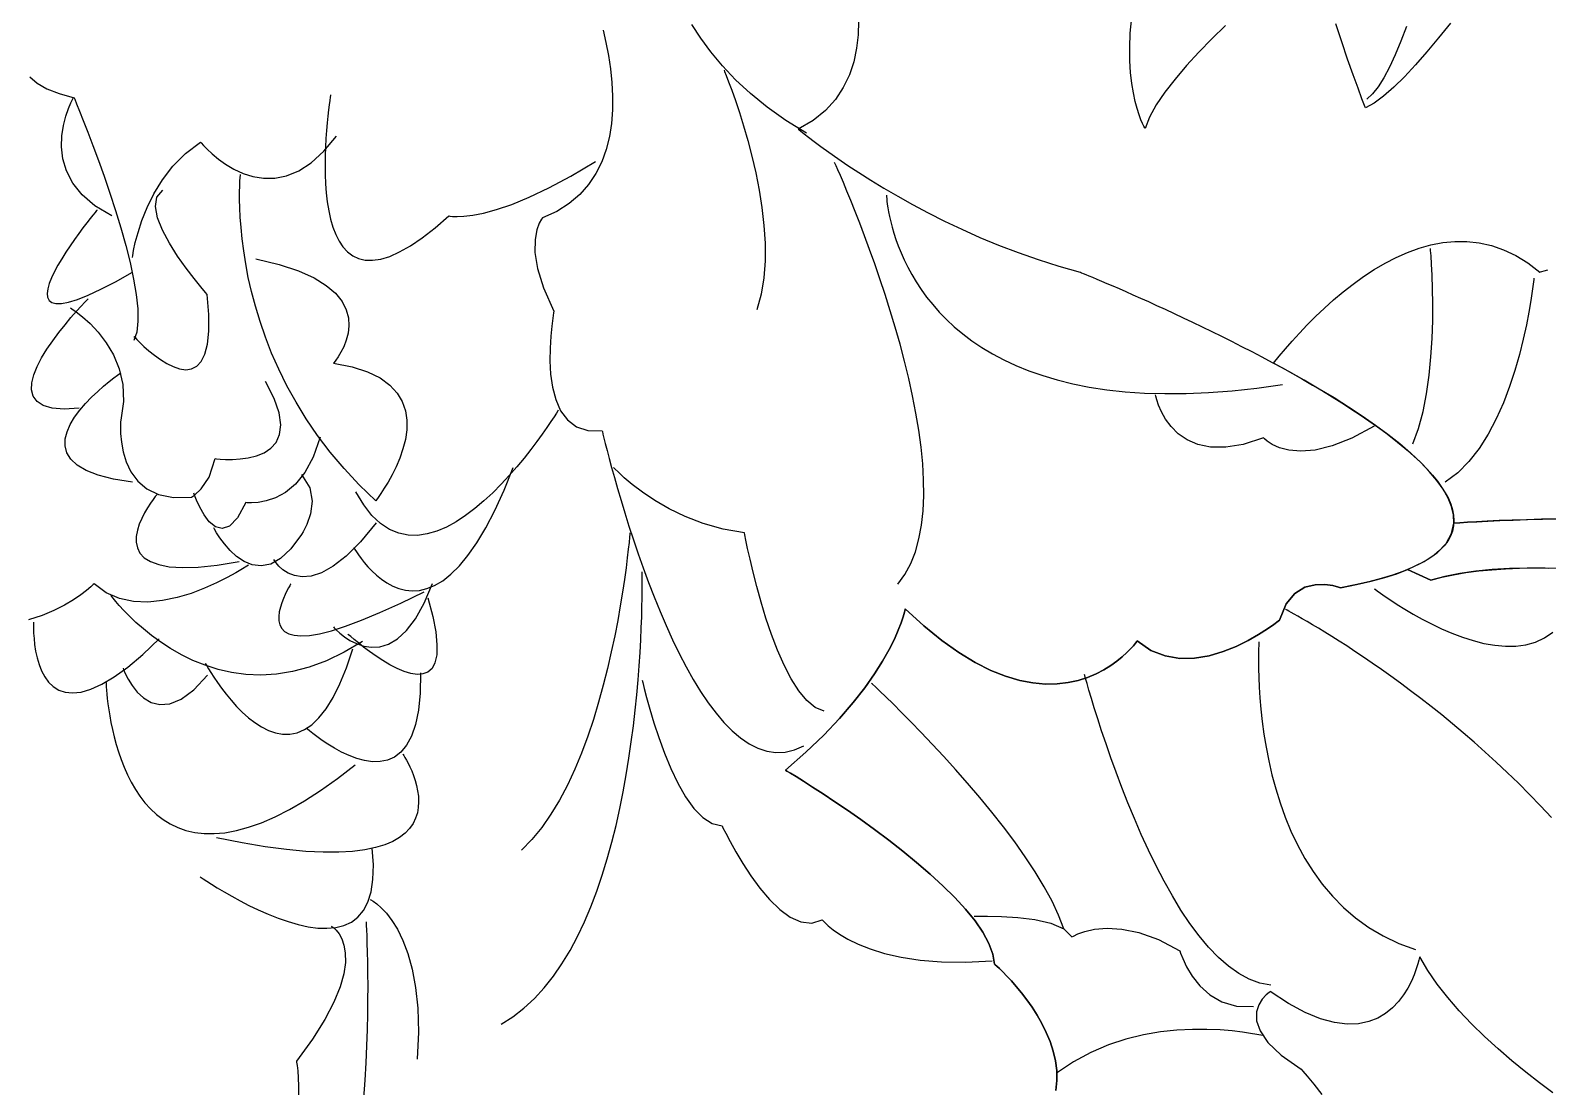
# Model space of a CAD drawing. Extents: x 40 to 170, y 25 to 272.
# Drawn here: x 102.25 to 122.88, y 234.33 to 248.68 of the extents above; entities that cross this region are included whole.
import ezdxf

# ---------------------------------------------------------------- set-up
doc = ezdxf.new("R2010")
doc.units = 0

msp = doc.modelspace()

# ---------------------------------------------------------------- linework, layer by layer
at = {"color": 250, "linetype": 'Continuous'}
for points in [[(113.513266, 248.801921), (113.507935, 248.619698), (113.48723, 248.435949), (113.448563, 248.25343), (113.389349, 248.074895), (113.306999, 247.903099), (113.198926, 247.740796), (113.062544, 247.590742), (112.895264, 247.455692), (112.6945, 247.3384), (112.703408, 247.330915), (112.729831, 247.309154), (112.773314, 247.274155), (112.833402, 247.226957), (112.909642, 247.168599), (113.00158, 247.100119), (113.108761, 247.022556), (113.230731, 246.93695), (113.367037, 246.844337), (113.517224, 246.745758), (113.680837, 246.642252), (113.857424, 246.534856), (114.046529, 246.42461), (114.247699, 246.312552), (114.460479, 246.199721), (114.684416, 246.087156), (114.919054, 245.975896), (115.163941, 245.866979), (115.418621, 245.761444), (115.682642, 245.66033), (115.955548, 245.564675), (116.236885, 245.475519), (116.5262, 245.3939), (116.531181, 245.391887), (116.545881, 245.385916), (116.569933, 245.376085), (116.602969, 245.362494), (116.644623, 245.345243), (116.694528, 245.324431), (116.752317, 245.300158), (116.817624, 245.272524), (116.890082, 245.241628), (116.969323, 245.20757), (117.054982, 245.17045), (117.146691, 245.130366), (117.244083, 245.087419), (117.346792, 245.041708), (117.454451, 244.993333), (117.566694, 244.942394), (117.683152, 244.888989), (117.80346, 244.833219), (117.927251, 244.775184), (118.054157, 244.714982), (118.183813, 244.652713), (118.31585, 244.588478), (118.449904, 244.522375), (118.585606, 244.454505), (118.722589, 244.384966), (118.860488, 244.313859), (118.998935, 244.241283), (119.137564, 244.167337), (119.276007, 244.092122), (119.413898, 244.015736), (119.55087, 243.93828), (119.686557, 243.859853), (119.82059, 243.780555), (119.952605, 243.700484), (120.082233, 243.619742), (120.209108, 243.538427), (120.332863, 243.456639), (120.453132, 243.374478), (120.569548, 243.292043), (120.681743, 243.209434), (120.789351, 243.126751), (120.892006, 243.044092), (120.98934, 242.961558), (121.080986, 242.879249), (121.166578, 242.797263), (121.245749, 242.7157), (121.318133, 242.634661), (121.383362, 242.554245), (121.441069, 242.47455), (121.490888, 242.395678), (121.532452, 242.317727), (121.565394, 242.240797), (121.589348, 242.164987), (121.603946, 242.090398), (121.608822, 242.017129), (121.603609, 241.94528), (121.58794, 241.874949), (121.561449, 241.806237), (121.523767, 241.739243), (121.47453, 241.674068), (121.41337, 241.610809), (121.339919, 241.549568), (121.253812, 241.490444), (121.154682, 241.433535), (121.042161, 241.378943), (120.915883, 241.326766), (120.775482, 241.277104), (120.620589, 241.230057), (120.450839, 241.185724), (120.265865, 241.144205), (120.0653, 241.1056), (120.037198, 241.115341), (119.961569, 241.135077), (119.85143, 241.150577), (119.7198, 241.147612), (119.579695, 241.111953), (119.444131, 241.029367), (119.326127, 240.885626), (119.2387, 240.6665), (119.218769, 240.650709), (119.1618, 240.608039), (119.072024, 240.545544), (118.953675, 240.47028), (118.810986, 240.389302), (118.64819, 240.309662), (118.46952, 240.238418), (118.27921, 240.182623), (118.081491, 240.149331), (117.880598, 240.145599), (117.680763, 240.17848), (117.486219, 240.255028), (117.3012, 240.3823), (117.295556, 240.374466), (117.278656, 240.352461), (117.250542, 240.318525), (117.211262, 240.274903), (117.160858, 240.223835), (117.099377, 240.167566), (117.026862, 240.108336), (116.943359, 240.048389), (116.848913, 239.989967), (116.743568, 239.935312), (116.62737, 239.886667), (116.500362, 239.846275), (116.362591, 239.816377), (116.2141, 239.799217), (116.054935, 239.797036), (115.885141, 239.812078), (115.704761, 239.846584), (115.513842, 239.902797), (115.312428, 239.982959), (115.100563, 240.089314), (114.878294, 240.224103), (114.645663, 240.389568), (114.402717, 240.587953), (114.1495, 240.8215), (114.147089, 240.808955), (114.138478, 240.772116), (114.121601, 240.712177), (114.094391, 240.630332), (114.054781, 240.527774), (114.000706, 240.405698), (113.930099, 240.265298), (113.840893, 240.107768), (113.731022, 239.934302), (113.598419, 239.746093), (113.441017, 239.544335), (113.256751, 239.330223), (113.043554, 239.104951), (112.799359, 238.869712), (112.5221, 238.6257), (112.538874, 238.615671), (112.587118, 238.586456), (112.663717, 238.539366), (112.765558, 238.47571), (112.889523, 238.3968), (113.032499, 238.303944), (113.191371, 238.198452), (113.363023, 238.081636), (113.544341, 237.954805), (113.732209, 237.819269), (113.923512, 237.676337), (114.115137, 237.527321), (114.303966, 237.37353), (114.486886, 237.216274), (114.660781, 237.056864), (114.822537, 236.896608), (114.969038, 236.736818), (115.09717, 236.578804), (115.203817, 236.423875), (115.285864, 236.273341), (115.340197, 236.128513), (115.3637, 235.9907), (115.371562, 235.983761), (115.393913, 235.963427), (115.428902, 235.930427), (115.474678, 235.885487), (115.529389, 235.829336), (115.591183, 235.7627), (115.658209, 235.686306), (115.728617, 235.600883), (115.800553, 235.507157), (115.872168, 235.405857), (115.941608, 235.297708), (116.007024, 235.183439), (116.066564, 235.063777), (116.118375, 234.93945), (116.160607, 234.811184), (116.191408, 234.679708), (116.208928, 234.545747), (116.211313, 234.410031), (116.196713, 234.273286)], [(118.502627, 248.745324), (118.318867, 248.566193), (118.140596, 248.383581), (117.971816, 248.199854), (117.816526, 248.017375), (117.678729, 247.838506), (117.562425, 247.665612), (117.471615, 247.501055), (117.4103, 247.3472), (117.405965, 247.354516), (117.394006, 247.376581), (117.375993, 247.413567), (117.353496, 247.465647), (117.328084, 247.532996), (117.301326, 247.615786), (117.274793, 247.714191), (117.250055, 247.828384), (117.22868, 247.958539), (117.212238, 248.104828), (117.2023, 248.267425), (117.200434, 248.446504), (117.208211, 248.642237), (117.2272, 248.854799)], [(110.041638, 248.682715), (110.08036, 248.51272), (110.114084, 248.33624), (110.1413, 248.154963), (110.160496, 247.970578), (110.17016, 247.784774), (110.168781, 247.59924), (110.154847, 247.415665), (110.126848, 247.235737), (110.083271, 247.061146), (110.022605, 246.893581), (109.943339, 246.73473), (109.843961, 246.586282), (109.722959, 246.449926), (109.578823, 246.327351), (109.41004, 246.220246), (109.2151, 246.1303), (109.202436, 246.113006), (109.173091, 246.059713), (109.140038, 245.9683), (109.11625, 245.83665), (109.1147, 245.662644), (109.148359, 245.444163), (109.230202, 245.179088), (109.3732, 244.8653), (109.368622, 244.839984), (109.357325, 244.769272), (109.342965, 244.661018), (109.329197, 244.523076), (109.319676, 244.3633), (109.318059, 244.189544), (109.328, 244.009663), (109.353156, 243.831509), (109.397181, 243.662937), (109.463732, 243.511801), (109.556464, 243.385956), (109.679032, 243.293255), (109.835092, 243.241551), (110.0283, 243.2387), (110.031024, 243.227096), (110.039126, 243.193232), (110.052502, 243.138531), (110.071047, 243.064416), (110.094658, 242.97231), (110.12323, 242.863637), (110.156659, 242.739819), (110.19484, 242.602279), (110.23767, 242.452441), (110.285044, 242.291726), (110.336858, 242.12156), (110.393007, 241.943363), (110.453388, 241.75856), (110.517896, 241.568573), (110.586426, 241.374826), (110.658876, 241.178741), (110.735139, 240.981741), (110.815113, 240.78525), (110.898692, 240.59069), (110.985773, 240.399485), (111.076251, 240.213058), (111.170022, 240.032831), (111.266982, 239.860227), (111.367026, 239.69667), (111.470051, 239.543583), (111.575951, 239.402388), (111.684623, 239.274509), (111.795963, 239.161369), (111.909866, 239.06439), (112.026228, 238.984996), (112.144945, 238.92461), (112.265912, 238.884654), (112.389025, 238.866553), (112.514181, 238.871728), (112.641274, 238.901602), (112.7702, 238.9576)], [(112.8078, 247.2828), (112.526594, 247.455578), (112.272913, 247.635107), (112.045338, 247.819699), (111.842454, 248.007666), (111.662844, 248.197319), (111.50509, 248.38697), (111.367775, 248.574932), (111.249483, 248.759517)], [(121.560276, 248.777736), (121.400683, 248.577893), (121.242279, 248.387868), (121.08664, 248.210707), (120.935338, 248.049458), (120.789949, 247.907167), (120.652047, 247.786879), (120.523206, 247.691641), (120.405, 247.6245), (120.392346, 247.657439), (120.357363, 247.749835), (120.304516, 247.892058), (120.23827, 248.074478), (120.163093, 248.287464), (120.08345, 248.521388), (120.003807, 248.766617)], [(120.965385, 248.731782), (120.887799, 248.531035), (120.809902, 248.346634), (120.731961, 248.180731), (120.654244, 248.035474), (120.577016, 247.913017), (120.500546, 247.815508), (120.4251, 247.7451)], [(102.246298, 248.046723), (102.34695, 247.962239), (102.479229, 247.886312), (102.645368, 247.819935), (102.8476, 247.7641), (102.856617, 247.74262), (102.882163, 247.68092), (102.921986, 247.583115), (102.973831, 247.453316), (103.035444, 247.295637), (103.10457, 247.11419), (103.178956, 246.913089), (103.256347, 246.696446), (103.334489, 246.468374), (103.411128, 246.232986), (103.48401, 245.994395), (103.55088, 245.756714), (103.609485, 245.524055), (103.657569, 245.300532), (103.69288, 245.090258), (103.713163, 244.897344), (103.716163, 244.725905), (103.699627, 244.580052), (103.6613, 244.4639)], [(111.6854, 248.1369), (111.693017, 248.118586), (111.714399, 248.065588), (111.747342, 247.980826), (111.789643, 247.867219), (111.839098, 247.727686), (111.893504, 247.565144), (111.950656, 247.382514), (112.008352, 247.182714), (112.064388, 246.968662), (112.116559, 246.743279), (112.162663, 246.509481), (112.200496, 246.270189), (112.227855, 246.028321), (112.242535, 245.786795), (112.242333, 245.548532), (112.225046, 245.316449), (112.188469, 245.093465), (112.1304, 244.8825)], [(103.3616, 246.1573), (103.131491, 246.295043), (102.956382, 246.445738), (102.829906, 246.605214), (102.745694, 246.769298), (102.697379, 246.93382), (102.678595, 247.094609), (102.682974, 247.247493), (102.704149, 247.388301), (102.735752, 247.512861), (102.771416, 247.617002), (102.804773, 247.696553), (102.829457, 247.747343), (102.8391, 247.7652)], [(106.3362, 247.8054), (106.334722, 247.796144), (106.330636, 247.769327), (106.324463, 247.726371), (106.316726, 247.6687), (106.307945, 247.597738), (106.298642, 247.514908), (106.289339, 247.421635), (106.280557, 247.319341), (106.272819, 247.20945), (106.266645, 247.093386), (106.262557, 246.972573), (106.261077, 246.848434), (106.262726, 246.722392), (106.268027, 246.595872), (106.2775, 246.470297), (106.291667, 246.34709), (106.31105, 246.227675), (106.33617, 246.113476), (106.36755, 246.005916), (106.405709, 245.90642), (106.451171, 245.81641), (106.504457, 245.73731), (106.566088, 245.670544), (106.636586, 245.617535), (106.716473, 245.579707), (106.80627, 245.558484), (106.906498, 245.555289), (107.01768, 245.571547), (107.140337, 245.608679), (107.27499, 245.668111), (107.422161, 245.751265), (107.582372, 245.859566), (107.756145, 245.994436), (107.944, 246.1573), (107.956484, 246.155057), (107.994433, 246.151016), (108.058589, 246.149206), (108.149696, 246.153659), (108.268498, 246.168405), (108.415738, 246.197475), (108.592158, 246.244899), (108.798504, 246.314707), (109.035517, 246.410931), (109.303942, 246.537601), (109.604522, 246.698747), (109.938, 246.8984)], [(103.643, 245.5946), (103.646413, 245.619334), (103.658342, 245.688824), (103.681325, 245.796005), (103.717898, 245.933808), (103.770598, 246.095169), (103.84196, 246.27302), (103.934522, 246.460295), (104.050821, 246.649927), (104.193392, 246.834849), (104.364773, 247.007996), (104.5675, 247.1623), (104.578108, 247.149513), (104.60903, 247.114645), (104.658912, 247.062937), (104.7264, 246.999628), (104.810139, 246.92996), (104.908776, 246.859172), (105.020956, 246.792506), (105.145325, 246.7352), (105.280529, 246.692496), (105.425215, 246.669634), (105.578027, 246.671854), (105.737613, 246.704397), (105.902617, 246.772502), (106.071685, 246.881411), (106.243464, 247.036364), (106.4166, 247.2426)], [(105.3212, 245.5745), (105.638049, 245.499107), (105.900039, 245.412594), (106.111774, 245.316988), (106.277855, 245.214313), (106.402885, 245.106593), (106.491465, 244.995854), (106.548197, 244.884121), (106.577685, 244.773419), (106.58453, 244.665773), (106.573334, 244.563207), (106.548699, 244.467747), (106.515228, 244.381417), (106.477522, 244.306243), (106.440184, 244.244249), (106.407817, 244.197461), (106.385021, 244.167903), (106.3764, 244.1576), (106.629507, 244.107308), (106.839315, 244.039312), (107.009102, 243.955807), (107.142147, 243.858986), (107.241728, 243.751041), (107.311124, 243.634165), (107.353613, 243.510553), (107.372474, 243.382397), (107.370985, 243.25189), (107.352425, 243.121225), (107.320073, 242.992596), (107.277206, 242.868195), (107.227105, 242.750216), (107.173046, 242.640853), (107.118309, 242.542297), (107.066173, 242.456742), (107.019915, 242.386382), (106.982815, 242.33341), (106.95815, 242.300018), (106.9492, 242.2884), (106.724388, 242.504989), (106.518369, 242.725355), (106.330335, 242.94856), (106.159476, 243.173666), (106.004984, 243.399737), (105.86605, 243.625834), (105.741866, 243.851021), (105.631622, 244.07436), (105.534511, 244.294915), (105.449723, 244.511747), (105.37645, 244.723919), (105.313883, 244.930494), (105.261214, 245.130535), (105.217633, 245.323105), (105.182332, 245.507265), (105.154502, 245.682079), (105.133335, 245.846609), (105.118022, 245.999919), (105.107755, 246.14107), (105.101723, 246.269125), (105.09912, 246.383147), (105.099136, 246.4822), (105.100963, 246.565344), (105.103791, 246.631644), (105.106812, 246.680161), (105.109218, 246.709959), (105.1102, 246.7201)], [(114.0498, 241.1551), (114.144957, 241.28708), (114.223656, 241.43438), (114.286756, 241.595771), (114.335116, 241.770021), (114.369595, 241.9559), (114.391053, 242.152177), (114.400348, 242.357621), (114.398339, 242.571003), (114.385887, 242.79109), (114.363849, 243.016652), (114.333085, 243.246459), (114.294455, 243.47928), (114.248816, 243.713885), (114.197029, 243.949042), (114.139953, 244.18352), (114.078446, 244.41609), (114.013368, 244.645521), (113.945579, 244.870581), (113.875936, 245.090041), (113.805299, 245.302669), (113.734528, 245.507235), (113.664481, 245.702507), (113.596019, 245.887257), (113.529998, 246.060252), (113.46728, 246.220262), (113.408723, 246.366056), (113.355186, 246.496404), (113.307528, 246.610075), (113.266609, 246.705838), (113.233288, 246.782463), (113.208423, 246.838719), (113.192874, 246.873375), (113.1875, 246.8852)], [(103.6631, 244.5193), (103.672739, 244.50894), (103.700126, 244.480515), (103.742967, 244.438008), (103.798968, 244.3854), (103.865835, 244.326674), (103.941272, 244.265811), (104.022986, 244.206794), (104.108682, 244.153606), (104.196067, 244.110228), (104.282845, 244.080643), (104.366722, 244.068832), (104.445405, 244.078778), (104.516598, 244.114464), (104.578008, 244.179871), (104.627339, 244.278981), (104.662299, 244.415777), (104.680592, 244.59424), (104.679923, 244.818354), (104.658, 245.0921), (104.634444, 245.118986), (104.571205, 245.193573), (104.479427, 245.306757), (104.370252, 245.449433), (104.254826, 245.612494), (104.14429, 245.786838), (104.049789, 245.963358), (103.982466, 246.132949), (103.953464, 246.286506), (103.973928, 246.414925), (104.055, 246.5091)], [(113.8931, 246.4387), (113.893346, 246.433557), (113.894319, 246.418481), (113.896375, 246.394006), (113.899865, 246.360663), (113.905145, 246.318985), (113.912569, 246.269503), (113.922489, 246.212752), (113.935261, 246.149261), (113.951238, 246.079565), (113.970773, 246.004195), (113.994222, 245.923683), (114.021937, 245.838562), (114.054273, 245.749363), (114.091584, 245.65662), (114.134223, 245.560865), (114.182545, 245.462629), (114.236903, 245.362445), (114.297651, 245.260846), (114.365144, 245.158363), (114.439734, 245.055529), (114.521777, 244.952877), (114.611625, 244.850938), (114.709633, 244.750244), (114.816155, 244.651328), (114.931545, 244.554723), (115.056156, 244.46096), (115.190342, 244.370572), (115.334458, 244.284092), (115.488858, 244.20205), (115.653894, 244.12498), (115.829922, 244.053414), (116.017294, 243.987885), (116.216366, 243.928923), (116.42749, 243.877063), (116.651021, 243.832835), (116.887313, 243.796773), (117.136719, 243.769409), (117.399594, 243.751274), (117.676291, 243.742901), (117.967165, 243.744823), (118.272568, 243.757572), (118.592856, 243.781679), (118.928382, 243.817678), (119.2795, 243.8661)], [(103.1606, 246.2377), (103.153948, 246.229652), (103.135068, 246.206542), (103.105575, 246.169918), (103.067084, 246.12133), (103.02121, 246.062327), (102.969569, 245.994457), (102.913775, 245.91927), (102.855443, 245.838316), (102.796189, 245.753142), (102.737626, 245.665299), (102.681371, 245.576336), (102.629038, 245.487801), (102.582243, 245.401243), (102.5426, 245.318212), (102.511724, 245.240258), (102.491231, 245.168928), (102.482735, 245.105772), (102.487851, 245.05234), (102.508195, 245.01018), (102.545381, 244.980841), (102.601025, 244.965873), (102.676741, 244.966825), (102.774145, 244.985246), (102.894851, 245.022684), (103.040474, 245.08069), (103.21263, 245.160812), (103.412934, 245.264599), (103.643, 245.3936)], [(119.1554, 244.1575), (119.231989, 244.25129), (119.316667, 244.351493), (119.409052, 244.456845), (119.508758, 244.566082), (119.615401, 244.67794), (119.728596, 244.791155), (119.84796, 244.904463), (119.973108, 245.016599), (120.103655, 245.1263), (120.239217, 245.2323), (120.37941, 245.333337), (120.523849, 245.428146), (120.67215, 245.515462), (120.823929, 245.594023), (120.9788, 245.662562), (121.136381, 245.719817), (121.296285, 245.764524), (121.45813, 245.795417), (121.62153, 245.811233), (121.786102, 245.810708), (121.95146, 245.792578), (122.117221, 245.755578), (122.283, 245.698444), (122.448412, 245.619913), (122.613074, 245.518719), (122.7766, 245.3936), (122.783595, 245.395969), (122.804122, 245.402706), (122.837495, 245.413259), (122.883026, 245.427074)], [(121.0481, 243.0622), (121.125892, 243.27169), (121.188038, 243.500255), (121.23612, 243.742358), (121.27172, 243.992459), (121.29642, 244.245023), (121.311803, 244.494512), (121.31945, 244.735388), (121.320944, 244.962113), (121.317868, 245.16915), (121.311803, 245.350961), (121.304331, 245.502009), (121.297035, 245.616757), (121.291498, 245.689666), (121.2893, 245.7152)], [(122.6962, 245.3132), (122.693991, 245.291821), (122.686872, 245.230631), (122.674108, 245.134047), (122.654962, 245.006487), (122.628698, 244.85237), (122.594579, 244.676112), (122.55187, 244.482133), (122.499833, 244.27485), (122.437734, 244.058681), (122.364834, 243.838044), (122.280399, 243.617358), (122.183691, 243.401039), (122.073975, 243.193507), (121.950514, 242.999179), (121.812572, 242.822473), (121.659413, 242.667808), (121.4903, 242.5396)], [(102.9195, 243.5446), (102.713589, 243.533614), (102.551694, 243.547167), (102.430198, 243.582667), (102.345482, 243.637522), (102.29393, 243.709138), (102.271922, 243.794922), (102.275842, 243.892284), (102.302071, 243.998629), (102.346992, 244.111365), (102.406988, 244.2279), (102.478439, 244.345641), (102.557729, 244.461995), (102.641239, 244.57437), (102.725353, 244.680174), (102.806452, 244.776813), (102.880918, 244.861694), (102.945133, 244.932227), (102.995481, 244.985817), (103.028342, 245.019872), (103.0401, 245.0318)], [(102.7989, 244.9112), (102.820251, 244.897369), (102.878023, 244.856361), (102.962793, 244.788899), (103.065138, 244.695707), (103.175637, 244.577511), (103.284868, 244.435034), (103.383406, 244.269002), (103.461831, 244.080138), (103.51072, 243.869166), (103.520651, 243.636812), (103.4822, 243.3838), (103.480455, 243.360934), (103.478291, 243.29801), (103.480314, 243.203544), (103.49113, 243.086048), (103.515344, 242.954037), (103.557563, 242.816025), (103.622392, 242.680525), (103.714437, 242.556052), (103.838305, 242.451119), (103.9986, 242.37424), (104.19993, 242.333929), (104.4469, 242.3387), (104.485844, 242.363823), (104.57755, 242.449238), (104.684331, 242.610008), (104.7685, 242.8612), (104.786211, 242.859008), (104.83515, 242.854387), (104.90903, 242.850265), (105.001561, 242.849573), (105.106456, 242.855241), (105.217425, 242.870198), (105.32818, 242.897376), (105.432433, 242.939703), (105.523895, 243.00011), (105.596278, 243.081526), (105.643292, 243.186882), (105.65865, 243.319107), (105.636063, 243.481132), (105.569243, 243.675886), (105.4519, 243.9063)], [(123.011391, 242.039733), (122.797161, 242.035918), (122.593246, 242.030683), (122.401467, 242.024381), (122.223644, 242.017364), (122.061599, 242.009984), (121.917151, 242.002596), (121.792121, 241.99555), (121.688331, 241.989201), (121.6076, 241.9839), (121.603272, 242.094713), (121.576579, 242.208554), (121.528803, 242.325074), (121.461229, 242.443925), (121.375141, 242.564758), (121.271822, 242.687226), (121.152558, 242.810979), (121.01863, 242.93567), (120.871325, 243.06095), (120.711925, 243.186471), (120.541715, 243.311884), (120.361978, 243.436841), (120.173998, 243.560993), (119.97906, 243.683994), (119.778447, 243.805493), (119.573444, 243.925142), (119.365333, 244.042594), (119.1554, 244.1575)], [(103.643, 242.5396), (103.386729, 242.58065), (103.178244, 242.633914), (103.013927, 242.697933), (102.890157, 242.771249), (102.803315, 242.852404), (102.74978, 242.939939), (102.725933, 243.032396), (102.728155, 243.128317), (102.752824, 243.226242), (102.796322, 243.324715), (102.855028, 243.422275), (102.925323, 243.517466), (103.003587, 243.608828), (103.0862, 243.694904), (103.169542, 243.774234), (103.249994, 243.845361), (103.323935, 243.906826), (103.387746, 243.957171), (103.437807, 243.994937), (103.470499, 244.018666), (103.4822, 244.0269)], [(120.5256, 243.3034), (120.219665, 243.137716), (119.952075, 243.03197), (119.721384, 242.976152), (119.526146, 242.960253), (119.364912, 242.974262), (119.236238, 243.008171), (119.138677, 243.051969), (119.070781, 243.095646), (119.031104, 243.129193), (119.0182, 243.1426), (118.744516, 243.053608), (118.506289, 243.013686), (118.301159, 243.015537), (118.126767, 243.051858), (117.980753, 243.115349), (117.860755, 243.198711), (117.764414, 243.294644), (117.689371, 243.395846), (117.633263, 243.495018), (117.593733, 243.58486), (117.568419, 243.658071), (117.554961, 243.707351), (117.551, 243.7254)], [(109.4323, 243.5195), (109.425606, 243.508672), (109.405995, 243.477583), (109.374174, 243.428323), (109.33085, 243.362983), (109.27673, 243.283654), (109.212522, 243.192426), (109.138931, 243.091391), (109.056666, 242.982638), (108.966433, 242.86826), (108.86894, 242.750345), (108.764893, 242.630987), (108.654999, 242.512274), (108.539966, 242.396298), (108.4205, 242.28515), (108.297309, 242.18092), (108.171099, 242.085699), (108.042578, 242.001579), (107.912452, 241.930648), (107.781429, 241.875), (107.650215, 241.836723), (107.519519, 241.817909), (107.390046, 241.820649), (107.262504, 241.847034), (107.137599, 241.899154), (107.01604, 241.979099), (106.898532, 242.088962), (106.785783, 242.230832), (106.6785, 242.4068)], [(106.1955, 243.1506), (106.10121, 242.879649), (105.985969, 242.669471), (105.857049, 242.51247), (105.721722, 242.40105), (105.587262, 242.327612), (105.460942, 242.284562), (105.350032, 242.264303), (105.261807, 242.259237), (105.203539, 242.261768), (105.1825, 242.2643), (105.070457, 242.056848), (104.963295, 241.944039), (104.862642, 241.908725), (104.770126, 241.933758), (104.687375, 242.001988), (104.616018, 242.096266), (104.557684, 242.199446), (104.514001, 242.294377), (104.486597, 242.363911), (104.4771, 242.3909)], [(105.9423, 242.6442), (106.055321, 242.464563), (106.086967, 242.280407), (106.064363, 242.108313), (106.014633, 241.964859), (105.964904, 241.866628), (105.9423, 241.8302), (105.797706, 241.632534), (105.657013, 241.501214), (105.521554, 241.427446), (105.392665, 241.402436), (105.271679, 241.417392), (105.159931, 241.463519), (105.058754, 241.532026), (104.969482, 241.614118), (104.89345, 241.701003), (104.831992, 241.783887), (104.786441, 241.853976), (104.758133, 241.902479), (104.7484, 241.9206)], [(106.6507, 241.6558), (106.654889, 241.648359), (106.667268, 241.627411), (106.687559, 241.595016), (106.715481, 241.553235), (106.750755, 241.504127), (106.7931, 241.449754), (106.842237, 241.392175), (106.897886, 241.333452), (106.959767, 241.275644), (107.0276, 241.220813), (107.101105, 241.171018), (107.180004, 241.12832), (107.264015, 241.09478), (107.352859, 241.072457), (107.446256, 241.063413), (107.543926, 241.069708), (107.645589, 241.093402), (107.750967, 241.136556), (107.859778, 241.201229), (107.971743, 241.289484), (108.086581, 241.403379), (108.204015, 241.544976), (108.323762, 241.716335), (108.445544, 241.919517), (108.569081, 242.156581), (108.694093, 242.429589), (108.8203, 242.7406)], [(113.0484, 239.4305), (112.926199, 239.480601), (112.810109, 239.574421), (112.700375, 239.705483), (112.597241, 239.867308), (112.500952, 240.053417), (112.411752, 240.257331), (112.329887, 240.472573), (112.2556, 240.692663), (112.189137, 240.911122), (112.130742, 241.121474), (112.080659, 241.317238), (112.039134, 241.491936), (112.006411, 241.63909), (111.982735, 241.752221), (111.968349, 241.82485), (111.9635, 241.8505), (111.671264, 241.902583), (111.402097, 241.978865), (111.157004, 242.073202), (110.936987, 242.179449), (110.74305, 242.291463), (110.576196, 242.4031), (110.43743, 242.508217), (110.327753, 242.600669), (110.24817, 242.674312), (110.199685, 242.723004), (110.1833, 242.7406)], [(103.9803, 242.379), (103.973032, 242.37025), (103.953185, 242.345335), (103.923698, 242.306255), (103.887507, 242.25501), (103.847551, 242.193601), (103.806765, 242.124029), (103.768089, 242.048293), (103.734459, 241.968394), (103.708812, 241.886333), (103.694087, 241.80411), (103.69322, 241.723725), (103.709149, 241.64718), (103.744811, 241.576474), (103.803144, 241.513607), (103.887086, 241.460582), (103.999573, 241.419397), (104.143542, 241.392053), (104.321933, 241.380551), (104.537681, 241.386891), (104.793724, 241.413074), (105.093, 241.4611)], [(106.9567, 241.9896), (106.741835, 241.729577), (106.546341, 241.534882), (106.369837, 241.397767), (106.211946, 241.310482), (106.072286, 241.265282), (105.950478, 241.254416), (105.846143, 241.270137), (105.758901, 241.304698), (105.688372, 241.350349), (105.634177, 241.399343), (105.595937, 241.443931), (105.573271, 241.476366), (105.5658, 241.4889)], [(123.101128, 241.368321), (122.850224, 241.373962), (122.603756, 241.373401), (122.36305, 241.366087), (122.129434, 241.35147), (121.904234, 241.329003), (121.688778, 241.298135), (121.484391, 241.258317), (121.2924, 241.209), (120.9782, 241.3518), (121.204948, 241.461526), (121.378344, 241.580405), (121.501316, 241.707631), (121.576792, 241.842398), (121.6077, 241.9839), (121.68924, 241.989263), (121.794288, 241.995692), (121.920968, 242.002826), (122.067403, 242.010301), (122.23172, 242.017752), (122.412042, 242.024818), (122.606494, 242.031134), (122.813199, 242.036337), (123.030284, 242.040063)], [(110.4058, 241.8505), (110.404552, 241.835612), (110.400624, 241.79228), (110.393737, 241.722501), (110.383614, 241.628273), (110.369978, 241.511592), (110.352549, 241.374457), (110.331052, 241.218864), (110.305207, 241.046812), (110.274737, 240.860296), (110.239365, 240.661316), (110.198812, 240.451868), (110.152801, 240.233949), (110.101055, 240.009557), (110.043295, 239.78069), (109.979243, 239.549344), (109.908623, 239.317517), (109.831155, 239.087207), (109.746563, 238.86041), (109.654569, 238.639125), (109.554894, 238.425348), (109.447262, 238.221077), (109.331394, 238.028309), (109.207013, 237.849042), (109.073841, 237.685274), (108.9316, 237.539)], [(105.2187, 241.4141), (105.198397, 241.400639), (105.140441, 241.364001), (105.049261, 241.309802), (104.929288, 241.243658), (104.78495, 241.171186), (104.620678, 241.098003), (104.4409, 241.029725), (104.250047, 240.971968), (104.052548, 240.930349), (103.852833, 240.910485), (103.655331, 240.917991), (103.464471, 240.958485), (103.284685, 241.037582), (103.1204, 241.1609), (103.108888, 241.149506), (103.07461, 241.117982), (103.017952, 241.070315), (102.939299, 241.010493), (102.839037, 240.942504), (102.717552, 240.870334), (102.57523, 240.79797), (102.412456, 240.729402), (102.229616, 240.668614)], [(116.196713, 234.273286), (116.211313, 234.410031), (116.208928, 234.545747), (116.191408, 234.679708), (116.160607, 234.811184), (116.118375, 234.93945), (116.066564, 235.063777), (116.007024, 235.183439), (115.941608, 235.297708), (115.872168, 235.405857), (115.800553, 235.507157), (115.728617, 235.600883), (115.658209, 235.686306), (115.591183, 235.7627), (115.529389, 235.829336), (115.474678, 235.885487), (115.428902, 235.930427), (115.393913, 235.963427), (115.371562, 235.983761), (115.3637, 235.9907), (115.340197, 236.128513), (115.285864, 236.273341), (115.203817, 236.423875), (115.09717, 236.578804), (114.969038, 236.736818), (114.822537, 236.896608), (114.660781, 237.056864), (114.486886, 237.216274), (114.303966, 237.37353), (114.115137, 237.527321), (113.923513, 237.676337), (113.732209, 237.819269), (113.544341, 237.954805), (113.363023, 238.081636), (113.191371, 238.198452), (113.032499, 238.303944), (112.889523, 238.3968), (112.765558, 238.47571), (112.663717, 238.539366), (112.587118, 238.586456), (112.538874, 238.615671), (112.5221, 238.6257), (112.799359, 238.869712), (113.043554, 239.104951), (113.256751, 239.330223), (113.441017, 239.544335), (113.598419, 239.746093), (113.731022, 239.934302), (113.840893, 240.107768), (113.930099, 240.265298), (114.000706, 240.405698), (114.054781, 240.527774), (114.094391, 240.630332), (114.121601, 240.712177), (114.138478, 240.772116), (114.147089, 240.808955), (114.1495, 240.8215), (114.402717, 240.587953), (114.645663, 240.389568), (114.878294, 240.224103), (115.100563, 240.089314), (115.312428, 239.982959), (115.513842, 239.902797), (115.704761, 239.846584), (115.885141, 239.812078), (116.054935, 239.797036), (116.2141, 239.799217), (116.362591, 239.816377), (116.500362, 239.846275), (116.62737, 239.886667), (116.743568, 239.935312), (116.848913, 239.989967), (116.943359, 240.048389), (117.026862, 240.108336), (117.099377, 240.167566), (117.160858, 240.223835), (117.211262, 240.274903), (117.250542, 240.318525), (117.278656, 240.352461), (117.295556, 240.374466), (117.3012, 240.3823), (117.486219, 240.255028), (117.680763, 240.17848), (117.880598, 240.145599), (118.081491, 240.149331), (118.27921, 240.182623), (118.46952, 240.238418), (118.64819, 240.309662), (118.810986, 240.389302), (118.953675, 240.47028), (119.072024, 240.545544), (119.1618, 240.608039), (119.218769, 240.650709), (119.2387, 240.6665), (119.326127, 240.885626), (119.444131, 241.029367), (119.579695, 241.111953), (119.7198, 241.147613), (119.85143, 241.150577), (119.961569, 241.135077), (120.037198, 241.115341), (120.0653, 241.1056), (120.284419, 241.148119), (120.48479, 241.194114), (120.66691, 241.243458), (120.831281, 241.296029), (120.9784, 241.3517), (121.2924, 241.209), (121.444157, 241.249032), (121.603938, 241.282975), (121.771076, 241.311107), (121.944901, 241.333704), (122.124745, 241.351043), (122.309937, 241.363402), (122.499809, 241.371058), (122.693693, 241.374287), (122.890918, 241.373367)], [(105.7975, 241.1609), (105.793115, 241.153892), (105.781174, 241.134006), (105.763496, 241.102951), (105.7419, 241.062436), (105.718208, 241.01417), (105.694238, 240.95986), (105.671811, 240.901217), (105.652745, 240.839948), (105.638862, 240.777762), (105.63198, 240.716369), (105.63392, 240.657476), (105.6465, 240.602792), (105.671542, 240.554026), (105.710865, 240.512887), (105.766288, 240.481083), (105.839631, 240.460323), (105.932715, 240.452316), (106.047358, 240.458771), (106.185382, 240.481395), (106.348604, 240.521898), (106.538846, 240.581989), (106.757926, 240.663376), (107.007666, 240.767768), (107.289884, 240.896873), (107.6064, 241.0524)], [(106.3744, 240.5739), (106.384621, 240.562618), (106.414074, 240.532746), (106.460949, 240.490247), (106.523432, 240.441084), (106.599711, 240.391219), (106.687974, 240.346614), (106.786409, 240.313232), (106.893204, 240.297035), (107.006546, 240.303986), (107.124622, 240.340048), (107.245622, 240.411183), (107.367731, 240.523353), (107.489139, 240.682521), (107.608033, 240.894649), (107.7226, 241.1657)], [(108.6534, 235.1747), (108.813394, 235.275463), (108.964267, 235.39212), (109.106287, 235.523621), (109.23972, 235.668915), (109.364834, 235.826951), (109.481894, 235.996677), (109.591168, 236.177043), (109.692923, 236.366997), (109.787426, 236.565488), (109.874944, 236.771466), (109.955743, 236.983878), (110.03009, 237.201675), (110.098253, 237.423805), (110.160498, 237.649216), (110.217092, 237.876859), (110.268303, 238.105681), (110.314396, 238.334632), (110.355639, 238.56266), (110.392299, 238.788715), (110.424642, 239.011745), (110.452936, 239.2307), (110.477447, 239.444528), (110.498443, 239.652178), (110.51619, 239.852599), (110.530955, 240.04474), (110.543005, 240.22755), (110.552607, 240.399978), (110.560028, 240.560972), (110.565534, 240.709483), (110.569393, 240.844458), (110.571872, 240.964846), (110.573237, 241.069597), (110.573755, 241.157659), (110.573694, 241.227982), (110.57332, 241.279513), (110.572899, 241.311203), (110.5727, 241.322)], [(106.769, 240.3766), (106.521429, 240.228766), (106.28038, 240.112587), (106.046209, 240.025808), (105.819273, 239.966173), (105.599928, 239.931428), (105.388533, 239.919317), (105.185443, 239.927587), (104.991015, 239.953981), (104.805606, 239.996246), (104.629573, 240.052126), (104.463273, 240.119367), (104.307063, 240.195712), (104.161298, 240.278909), (104.026337, 240.366701), (103.902536, 240.456833), (103.790252, 240.547052), (103.689841, 240.635101), (103.601661, 240.718727), (103.526068, 240.795673), (103.463419, 240.863686), (103.414071, 240.92051), (103.37838, 240.96389), (103.356705, 240.991572), (103.3494, 241.0013)], [(107.6568, 240.9684), (107.723821, 240.71623), (107.764938, 240.504839), (107.782376, 240.331393), (107.778357, 240.193057), (107.755105, 240.086996), (107.714843, 240.010375), (107.659795, 239.96036), (107.592185, 239.934116), (107.514235, 239.928808), (107.42817, 239.941602), (107.336213, 239.969663), (107.240586, 240.010155), (107.143515, 240.060245), (107.047221, 240.117097), (106.953929, 240.177877), (106.865862, 240.23975), (106.785244, 240.299882), (106.714297, 240.355437), (106.655246, 240.403581), (106.610314, 240.44148), (106.581724, 240.466297), (106.5717, 240.4752)], [(120.5256, 241.0926), (120.53546, 241.085123), (120.564116, 241.063886), (120.610184, 241.030676), (120.672279, 240.987284), (120.749017, 240.935498), (120.839013, 240.877108), (120.940883, 240.813901), (121.053241, 240.747668), (121.174704, 240.680196), (121.303886, 240.613276), (121.439403, 240.548696), (121.579871, 240.488246), (121.723904, 240.433713), (121.870118, 240.386887), (122.017129, 240.349558), (122.163553, 240.323514), (122.308003, 240.310544), (122.449096, 240.312437), (122.585448, 240.330982), (122.715673, 240.367969), (122.838387, 240.425185), (122.952205, 240.504421)], [(122.934064, 237.984622), (122.785325, 238.143543), (122.635588, 238.298159), (122.485188, 238.448443), (122.334458, 238.594368), (122.183735, 238.735907), (122.033352, 238.873033), (121.883645, 239.005719), (121.734947, 239.133938), (121.587594, 239.257663), (121.44192, 239.376867), (121.298261, 239.491523), (121.156949, 239.601604), (121.018322, 239.707082), (120.882712, 239.807932), (120.750455, 239.904125), (120.621885, 239.995635), (120.497337, 240.082435), (120.377146, 240.164498), (120.261646, 240.241796), (120.151173, 240.314304), (120.04606, 240.381993), (119.946643, 240.444837), (119.853255, 240.502808), (119.766233, 240.555881), (119.68591, 240.604027), (119.612621, 240.647219), (119.546701, 240.685432), (119.488484, 240.718637), (119.438306, 240.746807), (119.3965, 240.769917), (119.363402, 240.787938), (119.339346, 240.800843), (119.324667, 240.808606), (119.3197, 240.8112)], [(102.2972, 240.6396), (102.296806, 240.628701), (102.296282, 240.597907), (102.296618, 240.550072), (102.298803, 240.488049), (102.303826, 240.414692), (102.312675, 240.332855), (102.326341, 240.245392), (102.345811, 240.155156), (102.372075, 240.065002), (102.406122, 239.977783), (102.448942, 239.896353), (102.501522, 239.823565), (102.564853, 239.762274), (102.639922, 239.715333), (102.72772, 239.685596), (102.829235, 239.675917), (102.945456, 239.689149), (103.077372, 239.728147), (103.225973, 239.795764), (103.392247, 239.894854), (103.577184, 240.028271), (103.781772, 240.198868), (104.007, 240.4095)], [(118.9579, 240.369), (118.957202, 240.357836), (118.95553, 240.325242), (118.953518, 240.272569), (118.951801, 240.201163), (118.951013, 240.112375), (118.951788, 240.007554), (118.95476, 239.888047), (118.960564, 239.755203), (118.969834, 239.610373), (118.983204, 239.454904), (119.001308, 239.290145), (119.02478, 239.117445), (119.054255, 238.938153), (119.090367, 238.753617), (119.13375, 238.565188), (119.185038, 238.374212), (119.244866, 238.18204), (119.313868, 237.990019), (119.392678, 237.7995), (119.48193, 237.61183), (119.582258, 237.428358), (119.694297, 237.250434), (119.818681, 237.079406), (119.956044, 236.916622), (120.10702, 236.763433), (120.272244, 236.621186), (120.45235, 236.49123), (120.647972, 236.374915), (120.859744, 236.273589), (121.0883, 236.1886)], [(104.6318, 240.0807), (104.636853, 240.071589), (104.651658, 240.045699), (104.675684, 240.005194), (104.708399, 239.952241), (104.749273, 239.889004), (104.797774, 239.817648), (104.853371, 239.740337), (104.915534, 239.659238), (104.98373, 239.576515), (105.057428, 239.494333), (105.136098, 239.414856), (105.219209, 239.340251), (105.306228, 239.272682), (105.396625, 239.214314), (105.489869, 239.167312), (105.585429, 239.133841), (105.682773, 239.116066), (105.78137, 239.116152), (105.88069, 239.136264), (105.9802, 239.178567), (106.07937, 239.245226), (106.177669, 239.338407), (106.274565, 239.460273), (106.369527, 239.612991), (106.462025, 239.798724), (106.551526, 240.019639), (106.6375, 240.2779)], [(103.5138, 240.0149), (103.521373, 239.994749), (103.544246, 239.941374), (103.582645, 239.865394), (103.6368, 239.777426), (103.706938, 239.688089), (103.793288, 239.608), (103.896077, 239.547778), (104.015533, 239.518041), (104.151886, 239.529406), (104.305363, 239.592493), (104.476191, 239.717918), (104.6646, 239.9163)], [(107.5582, 239.9491), (107.552987, 239.674923), (107.529599, 239.442359), (107.489835, 239.248593), (107.435491, 239.090807), (107.368364, 238.966186), (107.290252, 238.871914), (107.20295, 238.805174), (107.108257, 238.76315), (107.00797, 238.743026), (106.903885, 238.741986), (106.7978, 238.757212), (106.691511, 238.78589), (106.586817, 238.825203), (106.485513, 238.872334), (106.389397, 238.924467), (106.300266, 238.978787), (106.219917, 239.032476), (106.150147, 239.082718), (106.092753, 239.126699), (106.049533, 239.1616), (106.022283, 239.184606), (106.0128, 239.1929)], [(119.1187, 235.7062), (118.97032, 235.73254), (118.8247, 235.785284), (118.682016, 235.862443), (118.542448, 235.962031), (118.406173, 236.082059), (118.273369, 236.22054), (118.144215, 236.375486), (118.018887, 236.54491), (117.897565, 236.726823), (117.780426, 236.919238), (117.667648, 237.120168), (117.559408, 237.327624), (117.455887, 237.539619), (117.35726, 237.754166), (117.263706, 237.969276), (117.175403, 238.182963), (117.092529, 238.393237), (117.015263, 238.598112), (116.943781, 238.7956), (116.878263, 238.983713), (116.818885, 239.160464), (116.765827, 239.323865), (116.719265, 239.471928), (116.679378, 239.602665), (116.646345, 239.714089), (116.620342, 239.804212), (116.601549, 239.871047), (116.590142, 239.912605), (116.5863, 239.9269)], [(103.2836, 239.8176), (103.283833, 239.81073), (103.284727, 239.790753), (103.286569, 239.758618), (103.289652, 239.715275), (103.294263, 239.661674), (103.300693, 239.598763), (103.309232, 239.527492), (103.32017, 239.44881), (103.333795, 239.363668), (103.350398, 239.273014), (103.370269, 239.177798), (103.393698, 239.078969), (103.420973, 238.977477), (103.452386, 238.874271), (103.488225, 238.770301), (103.528781, 238.666515), (103.574343, 238.563864), (103.6252, 238.463297), (103.681644, 238.365763), (103.743962, 238.272212), (103.812447, 238.183594), (103.887385, 238.100857), (103.969069, 238.02495), (104.057787, 237.956825), (104.153829, 237.897429), (104.257486, 237.847713), (104.369046, 237.808625), (104.488799, 237.781116), (104.617036, 237.766134), (104.754045, 237.76463), (104.900118, 237.777552), (105.055542, 237.80585), (105.220609, 237.850473), (105.395608, 237.912371), (105.580829, 237.992494), (105.776561, 238.09179), (105.983095, 238.211209), (106.200719, 238.351701), (106.429724, 238.514215), (106.6704, 238.6997)], [(110.5727, 239.8478), (110.579422, 239.81901), (110.599221, 239.738398), (110.631551, 239.6146), (110.675864, 239.456255), (110.731612, 239.271998), (110.798248, 239.070468), (110.875225, 238.8603), (110.961994, 238.650132), (111.058009, 238.448602), (111.162722, 238.264345), (111.275585, 238.106), (111.39605, 237.982202), (111.523571, 237.90159), (111.6576, 237.8728), (111.670526, 237.845782), (111.707685, 237.771211), (111.766645, 237.658809), (111.844976, 237.518301), (111.940247, 237.35941), (112.050028, 237.191859), (112.171888, 237.025372), (112.303397, 236.869672), (112.442124, 236.734483), (112.585638, 236.629527), (112.731509, 236.564529), (112.877307, 236.549213), (113.0206, 236.5933), (113.028953, 236.583214), (113.055066, 236.555185), (113.10052, 236.512559), (113.166896, 236.458681), (113.255777, 236.396896), (113.368743, 236.33055), (113.507375, 236.262988), (113.673255, 236.197554), (113.867965, 236.137595), (114.093085, 236.086456), (114.350198, 236.047482), (114.640883, 236.024017), (114.966724, 236.019408), (115.3293, 236.037)], [(116.3049, 236.47), (116.234266, 236.654856), (116.144401, 236.846668), (116.037503, 237.043918), (115.915769, 237.245087), (115.781395, 237.448659), (115.636579, 237.653116), (115.483517, 237.85694), (115.324408, 238.058612), (115.161448, 238.256617), (114.996834, 238.449435), (114.832763, 238.63555), (114.671432, 238.813443), (114.515038, 238.981597), (114.36578, 239.138494), (114.225852, 239.282617), (114.097454, 239.412447), (113.982781, 239.526467), (113.884031, 239.62316), (113.8034, 239.701007), (113.743087, 239.758491), (113.705288, 239.794095), (113.6922, 239.8063)], [(107.3183, 238.8464), (107.321933, 238.840839), (107.332044, 238.82473), (107.347453, 238.798934), (107.366976, 238.764311), (107.389433, 238.721722), (107.413641, 238.672029), (107.43842, 238.61609), (107.462588, 238.554769), (107.484962, 238.488924), (107.504362, 238.419418), (107.519606, 238.34711), (107.529512, 238.272861), (107.532898, 238.197532), (107.528584, 238.121985), (107.515386, 238.047079), (107.492125, 237.973675), (107.457618, 237.902634), (107.410683, 237.834818), (107.350139, 237.771085), (107.274804, 237.712298), (107.183497, 237.659318), (107.075036, 237.613004), (106.948239, 237.574217), (106.801925, 237.543819), (106.634912, 237.52267), (106.446019, 237.51163), (106.234064, 237.511561), (105.997865, 237.523323), (105.736241, 237.547778), (105.448009, 237.585785), (105.13199, 237.638205), (104.787, 237.7059)], [(104.5645, 237.1774), (104.57487, 237.170255), (104.604878, 237.150001), (104.652871, 237.118412), (104.717194, 237.077257), (104.796195, 237.028311), (104.88822, 236.973344), (104.991615, 236.914129), (105.104728, 236.852439), (105.225904, 236.790044), (105.35349, 236.728718), (105.485833, 236.670233), (105.621279, 236.61636), (105.758175, 236.568871), (105.894867, 236.529539), (106.029702, 236.500137), (106.161027, 236.482435), (106.287187, 236.478206), (106.40653, 236.489222), (106.517401, 236.517256), (106.618148, 236.564079), (106.707117, 236.631463), (106.782655, 236.721181), (106.843108, 236.835005), (106.886822, 236.974707), (106.912145, 237.142059), (106.917422, 237.338832), (106.901, 237.5668)], [(106.8732, 236.8714), (106.884504, 236.86547), (106.915941, 236.846099), (106.963801, 236.810914), (107.024373, 236.757543), (107.093948, 236.683616), (107.168815, 236.586759), (107.245263, 236.4646), (107.319581, 236.314768), (107.388061, 236.13489), (107.44699, 235.922595), (107.492659, 235.675511), (107.521357, 235.391265), (107.529375, 235.067485), (107.513, 234.7018)], [(115.0873, 236.6416), (115.136564, 236.643276), (115.268059, 236.644847), (115.457337, 236.641125), (115.67995, 236.626925), (115.91145, 236.597059), (116.127391, 236.546341), (116.303323, 236.469583), (116.4148, 236.3616), (116.434855, 236.373447), (116.494053, 236.401888), (116.590944, 236.43627), (116.724081, 236.465945), (116.892012, 236.480259), (117.093289, 236.468563), (117.326462, 236.420205), (117.590082, 236.324534), (117.8827, 236.1709), (117.892187, 236.142281), (117.922089, 236.06607), (117.97457, 235.956733), (118.051795, 235.828737), (118.155927, 235.696548), (118.28913, 235.574633), (118.453567, 235.477459), (118.651402, 235.419493), (118.8848, 235.4152)], [(106.3447, 236.5098), (106.354016, 236.503992), (106.378356, 236.485472), (106.412305, 236.452598), (106.450452, 236.403729), (106.487381, 236.337222), (106.517681, 236.251434), (106.535938, 236.144725), (106.536737, 236.015451), (106.514667, 235.861971), (106.464314, 235.682643), (106.380264, 235.475823), (106.257103, 235.239871), (106.08942, 234.973144), (105.8718, 234.674), (105.874495, 234.658083), (105.880996, 234.612604), (105.888928, 234.540967), (105.895916, 234.446579), (105.899585, 234.332845), (105.897559, 234.20317)], [(106.8176, 236.5655), (106.818343, 236.55311), (106.820341, 236.51675), (106.823247, 236.457631), (106.826712, 236.376966), (106.830389, 236.275967), (106.83393, 236.155848), (106.836988, 236.017821), (106.839215, 235.863098), (106.840263, 235.692893), (106.839785, 235.508416), (106.837433, 235.310882), (106.83286, 235.101502), (106.825718, 234.88149), (106.815659, 234.652057), (106.802336, 234.414416), (106.785401, 234.169781)], [(122.955176, 234.240961), (122.771492, 234.379013), (122.584293, 234.525553), (122.396013, 234.679771), (122.209085, 234.840856), (122.025942, 235.007996), (121.849016, 235.180381), (121.68074, 235.3572), (121.523548, 235.537643), (121.379872, 235.720898), (121.252145, 235.906154), (121.1428, 236.0926), (121.140367, 236.080451), (121.13251, 236.046314), (121.118396, 235.99365), (121.09719, 235.925924), (121.068056, 235.846598), (121.030161, 235.759137), (120.98267, 235.667001), (120.924749, 235.573656), (120.855562, 235.482564), (120.774275, 235.397188), (120.680054, 235.320991), (120.572063, 235.257436), (120.449469, 235.209987), (120.311437, 235.182107), (120.157131, 235.177258), (119.985718, 235.198904), (119.796363, 235.250508), (119.588232, 235.335534), (119.360489, 235.457443), (119.1123, 235.6197), (119.095443, 235.608129), (119.054217, 235.573862), (119.002642, 235.517564), (118.954738, 235.439905), (118.924525, 235.34155), (118.926022, 235.223167), (118.973248, 235.085424), (119.080223, 234.928986), (119.260967, 234.754523), (119.5295, 234.5627), (119.55206, 234.538555), (119.613174, 234.469682), (119.702997, 234.36142), (119.811679, 234.219113)], [(118.9998, 235.021), (118.981611, 235.025206), (118.928987, 235.036174), (118.844839, 235.051424), (118.73208, 235.068478), (118.59362, 235.084859), (118.432373, 235.098087), (118.25125, 235.105685), (118.053163, 235.105175), (117.841023, 235.094078), (117.617744, 235.069916), (117.386237, 235.030211), (117.149414, 234.972484), (116.910187, 234.894258), (116.671467, 234.793054), (116.436168, 234.666394), (116.2072, 234.5118)]]:
    msp.add_lwpolyline(points, dxfattribs=at)

doc.saveas('drawing.dxf')
